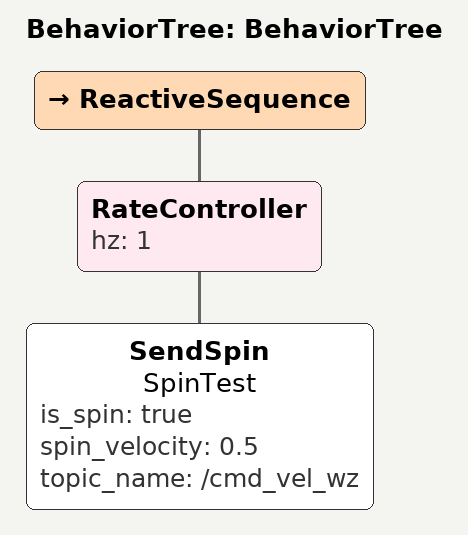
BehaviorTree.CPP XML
<?xml version="1.0" encoding="UTF-8"?>
<root BTCPP_format="4"
      main_tree_to_execute="BehaviorTree">
  <BehaviorTree ID="BehaviorTree">
    <ReactiveSequence>
      <!-- 测试 SendSpinAction：小陀螺转动 -->
      <RateController hz="1">
        <SendSpin name="SpinTest"
                  is_spin="true"
                  spin_velocity="0.5"
                  topic_name="/cmd_vel_wz"/>
      </RateController>
    </ReactiveSequence>
  </BehaviorTree>

</root>
